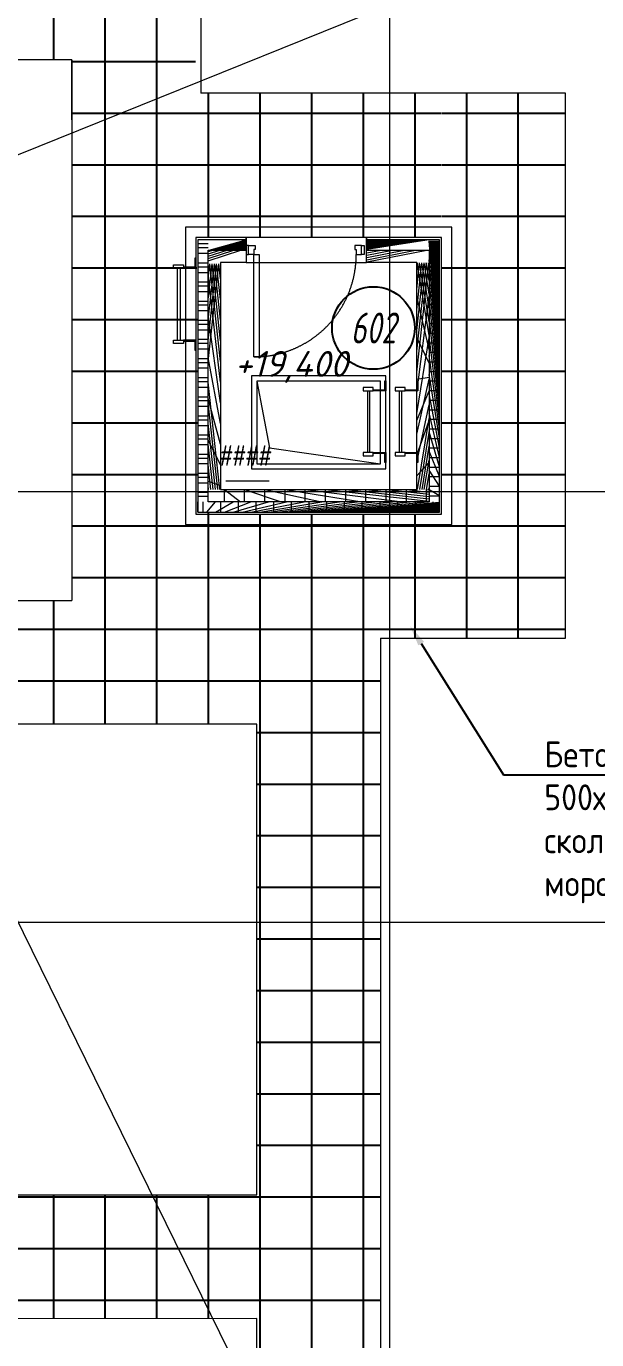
# Model space of a CAD drawing. Extents: x -96705 to 1864084, y -482104 to 235.
# Drawn here: x 1251308 to 1256833, y -144003 to -131279 of the extents above; entities that cross this region are included whole.
import ezdxf
from ezdxf import colors
from ezdxf.entities.mleader import LeaderData, LeaderLine
from ezdxf.enums import TextEntityAlignment as Align
from ezdxf.math import Vec2, Vec3

# ---------------------------------------------------------------- set-up
doc = ezdxf.new("R2010")
doc.units = 0
doc.header["$LTSCALE"] = 100
for name, pattern in [('CENTER', [2, 1.25, -0.25, 0.25, -0.25]), ('DASHED', [19.049999999999997, 12.7, -6.35]), ('HIDDEN', [6, 4, -2]), ('HIDDEN2', [4.762499999999999, 3.175, -1.5875]), ('ГОСТ 2.303 4', [7, 5, -2, 0])]:
    doc.linetypes.add(name, pattern=pattern)
doc.layers.get('Defpoints').update_dxf_attribs({"color": 42})
for name, color, linetype, lineweight in [('!!!_АР_отделка', 92, 'Continuous', 13), ('!!!_АР_перегородки блоки', 7, 'Continuous', 5), ('АР_Двери', 5, 'Continuous', 18), ('АР_Двери фасада', 1, 'Continuous', 15), ('АР_Маркер экспликации', 239, 'Continuous', 13), ('АР_Номер помещения', 1, 'Continuous', 25), ('АР_Оси', 193, 'Continuous', 9), ('АР_Отметки', 250, 'Continuous', 15), ('АР_Помещения_площадь', 19, 'Continuous', 9), ('АР_стены', 250, 'Continuous', 30), ('АР_тонкая линия', 250, 'Continuous', 0), ('перекр 0.3', 181, 'Continuous', 30), ('Специальное оборудование', 7, 'Continuous', 9)]:
    doc.layers.add(name, color=color, linetype=linetype, lineweight=lineweight)
doc.layers.add('АР_Кровля дорожки', color=6, linetype='Continuous')
doc.layers.add('П_Текст', color=7, linetype='Continuous')
doc.styles.add('ISOCPEUR', font='isocpeui.ttf', dxfattribs={"height": 250})
doc.styles.add('ISOCPEUR_2', font='isocpeur.ttf', dxfattribs={"width": 0.9, "height": 300})
doc.styles.get("Standard").update_dxf_attribs({"font": 'arial.ttf'})
pattern_1 = [(225, (8364638027.72844, 936062551.809741), (132.5825214724777, -132.5825214724777), []), (225, (8364637939.340093, 936062551.809741), (132.5825214724777, -132.5825214724777), [])]
pattern_2 = [(225, (8364638027.72844, 936063061.809741), (132.5825214724777, -132.5825214724777), []), (225, (8364637939.340093, 936063061.809741), (132.5825214724777, -132.5825214724777), [])]
pattern_3 = [(225, (8364638027.72844, 936062551.809741), (53.03300858899106, -53.03300858899107), []), (315, (8364638027.72844, 936062551.809741), (53.03300858899107, 53.03300858899105), [])]
pattern_4 = [(90, (1540573.541021449, -68620.20555068797), (-500.0000000000001, 0), []), (180, (1540573.541021449, -68620.20555068797), (-2.842170943040401e-14, -500), [])]

# ---------------------------------------------------------------- blocks, each defined once
blk = doc.blocks.new('дверь металл1_преобразован_в_статический_25')
at = {"color": 8}
for points in [[(0, 0), (20, -2.906988696383495e-15), (20.00000000000001, 69.99999999999727), (1.017446043734183e-14, 69.99999999999727)], [(60, -8.720966089150483e-15), (20, -2.906988696383495e-15), (20.00000000000001, 69.99999999999727), (70, 69.99999999999727), (70.00000000000003, 39.99999999999999), (60.00000000000001, 39.99999999999089)], [(59.99999999999358, -779.9999999999909), (60, 9.086226051640133e-12), (99.9999999999909, 9.080412074247366e-12), (99.99999999998815, -779.9999999999909)], [(840, -2.877703828499986e-12), (880, -2.883517805892753e-12), (880, 69.99999999999442), (830, 69.9999999999944), (830, 39.99999999999712), (840, 39.99999999998802)], [(900, -2.886424794589137e-12), (880, -2.883517805892753e-12), (880, 69.99999999999442), (900, 69.99999999999439)]]:
    blk.add_lwpolyline(points, close=True, dxfattribs=at)
at = {"color": 8, "linetype": 'ГОСТ 2.303 4', "ltscale": 20}
for centre, start, end in [((59.99999999996495, 1.432045261082039e-11), 330.0000000000001, 1.057255354117103e-12), ((59.99999999996845, 4.042872454068628e-11), 314.9999999999994, 329.9999999999988), ((59.99999999998931, 4.447217112182948e-11), 270.0000000000007, 315)]:
    blk.add_arc(centre, 780.0000000000351, start, end, dxfattribs=at)
blk = doc.blocks.new('LADDER_12760 - LADDER_12760-5164013-3_1 этаж')
at = {"layer": 'Специальное оборудование', "color": 8}
for p, q in [((25.00000000001089, 95.00000000009393), (-50.00000000000482, 95.00000000009395)), ((-50.00000000000482, 95.00000000009395), (-50.00000000000483, 88.00000000009472)), ((-50.00000000000484, 88.00000000009472), (17.99999999999474, 88.00000000009472)), ((-2.099747042905164e-11, 1.904017958923043e-13), (24.99999999995375, 1.904017958923043e-13)), ((-2.099747042905164e-11, -76.19999999999982), (-2.099747042905164e-11, 1.861177878481613e-13)), ((17.99999999999475, 88.00000000009472), (17.99999999999473, 1.184385922670117e-13)), ((25.00000000001073, 5.075939668586216e-14), (25.00000000001089, 95.00000000009393)), ((24.99999999995375, 1.861177878481613e-13), (24.99999999995375, -76.19999999999982)), ((575.0000000000002, 95.00000000009253), (575.0000000000007, -3.383959779057477e-13)), ((650.000000000001, 95.00000000009253), (575.0000000000002, 95.00000000009253)), ((574.9999999998712, 1.904017958923096e-13), (599.9999999998744, 1.904017958923096e-13)), ((574.9999999998712, -76.19999999999982), (574.9999999998712, 1.861177878481613e-13)), ((582.0000000000011, -4.39914771277472e-13), (582.0000000000011, 88.00000000009248)), ((582.0000000000011, 88.00000000009248), (650.000000000001, 88.00000000009248)), ((599.9999999998744, 1.861177878481613e-13), (599.9999999998744, -76.19999999999982)), ((650.000000000001, 88.00000000009248), (650.000000000001, 95.00000000009253)), ((24.99999999995375, -76.19999999999982), (-2.099747042905164e-11, -76.19999999999982)), ((24.9999999999913, -25.39999999999994), (575.0000000000036, -25.39999999999994)), ((575.0000000000036, -45.39999999999994), (24.99999999999127, -45.39999999999994)), ((599.9999999998744, -76.19999999999982), (574.9999999998712, -76.19999999999982))]:
    blk.add_line(p, q, dxfattribs=at)
blk = doc.blocks.new('A$C9b338701')
at = {"layer": 'Специальное оборудование', "color": 8}
for p, q in [((-95.28750000015134, 208.6161000001157), (-95.28750000015134, 217.5096000001067)), ((-95.28750000015134, 217.5096000001067), (-1.164153218269348e-10, 217.5096000001067)), ((-8.893500000122003, 208.6161000001157), (-95.28750000015134, 208.6161000001157)), ((-8.893500000122003, 96.81209999999555), (-8.893500000122003, 208.6161000001157)), ((-1.164153218269348e-10, 217.5096000001067), (-1.164153218269348e-10, 96.81209999999555)), ((598.7749999998487, 217.5096000001213), (694.0624999998836, 217.5096000001213)), ((598.7749999998487, 96.81209999999555), (598.7749999998487, 217.5096000001213)), ((694.0624999998836, 208.6161000001157), (607.6684999998542, 208.6161000001157)), ((607.6684999998542, 208.6161000001157), (607.6684999998542, 96.81209999999555)), ((694.0624999998836, 217.5096000001213), (694.0624999998836, 208.6161000001157)), ((0, 96.81209999999555), (-31.76249999995343, 96.81209999999555)), ((-31.76249999995343, 96.81209999999555), (-31.76249999995343, 0)), ((-31.76249999995343, 0), (0, 0)), ((0, 0), (0, 96.81209999999555)), ((598.7749999998487, 64.54140000000189), (-1.164153218269348e-10, 64.54140000000189)), ((-1.164153218269348e-10, 39.13139999999839), (598.7749999998487, 39.13139999999839)), ((630.5374999998603, 96.81209999999555), (598.7749999999069, 96.81209999999555)), ((598.7749999999069, 96.81209999999555), (598.7749999999069, 0)), ((598.7749999999069, 0), (630.5374999998603, 0)), ((630.5374999998603, 0), (630.5374999998603, 96.81209999999555))]:
    blk.add_line(p, q, dxfattribs=at)
blk = doc.blocks.new('*U527')
at = {"layer": 'АР_Номер помещения', "color": 8}
blk.add_circle((-16226.57475908741, 1647.432999947393), 400, dxfattribs=at)
at = {"layer": 'АР_Помещения_площадь', "color": 8}
blk.add_line((-17234.72811233066, 164.6216548560806), (-17657.07646871216, 164.6216548560806), dxfattribs=at)
at = {"color": 8, "style": 'ISOCPEUR', "width": 0.7, "flags": 1}
blk.add_attdef('КАТЕГОРИЯ', (-499.1655280450395, -2092.186355050572), '', height=250, dxfattribs=at)
at = {"layer": 'АР_Номер помещения', "color": 8, "style": 'ISOCPEUR', "width": 0.7}
blk.add_attdef('НОМЕР_ПОМЕЩЕНИЯ', text='', height=300, dxfattribs=at).set_placement((-16226.57475909032, 1647.432999947393), align=Align.MIDDLE_CENTER)
at = {"layer": 'АР_Помещения_площадь', "color": 8, "lineweight": 30, "width": 0.7, "flags": 104}
blk.add_attdef('ИМЯ_ПОМЕЩЕНИЯ', text='', height=100, dxfattribs=at).set_placement((157.6277002443094, 1217.141369806137), align=Align.MIDDLE_CENTER)
at = {"layer": 'АР_Помещения_площадь', "color": 8, "style": 'ISOCPEUR', "width": 0.7}
blk.add_attdef('ПЛОЩАДЬ_ПОМЕЩЕНИЯ', text='', height=200, dxfattribs=at).set_placement((-17229.84195435747, 411.1271848234301), align=Align.MIDDLE_RIGHT)
blk = doc.blocks.new('_DotSmall')
at = {"color": 0, "linetype": 'ByBlock', "const_width": 0.5}
blk.add_lwpolyline([(-0.0625, 0, 1), (0.0625, 0, 1)], format="xyb", close=True, dxfattribs=at)

msp = doc.modelspace()

# ---------------------------------------------------------------- hatches: boundary and pattern name
at = {"layer": '!!!_АР_отделка'}
h = msp.add_hatch(dxfattribs=at)
h.set_pattern_fill('ANSI37', color=8, scale=600, angle=180)
h.set_pattern_definition([(225, (8364638027.72844, 936063061.809741), (53.03300858899106, -53.03300858899107), []), (315, (8364638027.72844, 936063061.809741), (53.03300858899107, 53.03300858899105), [])])
h.paths.add_polyline_path([(1253070.231454952, -133446.5581412489), (1253436.828747852, -133446.7145891363), (1253436.828747852, -133346.7145891363), (1253070.231454952, -133346.5581412489)])
h = msp.add_hatch(dxfattribs=at)
h.set_pattern_fill('ANSI37', color=8, scale=600, angle=180)
h.set_pattern_definition([(225, (8364637997.72844, 936063061.809741), (53.03300858899106, -53.03300858899107), []), (315, (8364637997.72844, 936063061.809741), (53.03300858899107, 53.03300858899105), [])])
h.paths.add_polyline_path([(1255233.270721538, -133446.5581412489), (1254606.828747852, -133446.5581412489), (1254606.828747852, -133346.5581412489), (1255233.270721538, -133346.5581412489)])
h = msp.add_hatch(dxfattribs=at)
h.set_pattern_fill('ANSI37', color=8, scale=600, angle=180)
h.set_pattern_definition(pattern_3)
h.paths.add_polyline_path([(1252970.228439434, -133356.4823908979), (1252970.228439434, -135886.5581431562), (1253070.228439434, -135886.5581431562), (1253070.228439434, -133356.4823908979)])
h = msp.add_hatch(dxfattribs=at)
h.set_pattern_fill('ANSI37', color=8, scale=600, angle=180)
h.set_pattern_definition(pattern_3)
h.paths.add_polyline_path([(1255310.228439434, -133356.4823908979), (1255310.228439434, -135886.5581431562), (1255210.228439434, -135886.5581431562), (1255210.228439434, -133356.4823908979)])
h = msp.add_hatch(dxfattribs=at)
h.set_pattern_fill('ANSI37', color=8, scale=600, angle=180)
h.set_pattern_definition(pattern_3)
h.paths.add_polyline_path([(1252970.228439434, -135986.5581431562), (1255310.228439434, -135986.5581431562), (1255310.228439434, -135886.5581431562), (1252970.228439434, -135886.5581431562)])
at = {"layer": '!!!_АР_перегородки блоки', "lineweight": 5}
h = msp.add_hatch(dxfattribs=at)
h.set_pattern_fill('ANSI32', color=8, scale=500, angle=180, style=0)
h.set_pattern_definition(pattern_2)
h.paths.add_polyline_path([(1253070.231454952, -133446.5581412489), (1253070.231454952, -133566.5581412489), (1253436.828747852, -133566.5581412489), (1253436.828747852, -133446.5581412489)])
h = msp.add_hatch(dxfattribs=at)
h.set_pattern_fill('ANSI32', color=8, scale=500, angle=180, style=0)
h.set_pattern_definition(pattern_2)
h.paths.add_polyline_path([(1254606.828747852, -133446.5581488783), (1255210.228439434, -133446.5581488783), (1255210.228439434, -133566.5581488783), (1254606.828747852, -133566.5581488783)])
h = msp.add_hatch(dxfattribs=at)
h.set_pattern_fill('ANSI32', color=8, scale=500, angle=180, style=0)
h.set_pattern_definition(pattern_1)
h.paths.add_polyline_path([(1253190.228439434, -135766.5581431562), (1253190.228439434, -133581.8925275976), (1253070.228439434, -133581.8925275976), (1253070.228439434, -135766.5581431562)])
h = msp.add_hatch(dxfattribs=at)
h.set_pattern_fill('ANSI32', color=8, scale=500, angle=180, style=0)
h.set_pattern_definition(pattern_1)
h.paths.add_polyline_path([(1255090.228439434, -133571.4044861967), (1255210.228439434, -133571.4044861967), (1255210.228439434, -135766.5581431562), (1255090.228439434, -135766.5581431562)])
h = msp.add_hatch(dxfattribs=at)
h.set_pattern_fill('ANSI32', color=8, scale=500, angle=180, style=0)
h.set_pattern_definition(pattern_1)
edge = h.paths.add_edge_path()
edge.add_line((1255210.228439434, -135886.5581431562), (1253070.228440387, -135886.5581431562))
edge.add_line((1255210.228439434, -135766.5581431562), (1255210.228439434, -135886.5581431562))
edge.add_line((1253070.228439434, -135766.5581431562), (1255210.22843848, -135766.5581431562))
edge.add_line((1253070.228439434, -135886.5581431562), (1253070.228439434, -135766.5581431562))
at = {"layer": 'АР_Кровля дорожки', "ltscale": 120}
h = msp.add_hatch(dxfattribs=at)
h.set_pattern_fill('ANSI37', color=8, scale=4000, angle=45, double=1)
h.set_pattern_definition(pattern_4)
h.paths.add_polyline_path([(1214133.77174197, -131603.9277095968), (1214134.085218532, -130405.2235555822), (1253000.506211383, -130405.2231230909), (1253000.192734821, -131603.9272771055)])
h = msp.add_hatch(dxfattribs=at)
h.set_pattern_fill('ANSI37', color=8, scale=4000, angle=45, double=1)
h.set_pattern_definition(pattern_4)
h.paths.add_polyline_path([(1252972.229931934, -135986.7475109274), (1253544.152023418, -135986.7299528295), (1253590.993799312, -138039.5982318098), (1251747.32524596, -138037.1419568235), (1251750.37530051, -131603.8456235105), (1252948.057759387, -131604.1590995962)])
h = msp.add_hatch(dxfattribs=at)
h.set_pattern_fill('ANSI37', color=8, scale=4000, angle=45, double=1)
h.set_pattern_definition(pattern_4)
h.paths.add_polyline_path([(1255330.04076205, -133326.4823908979), (1252950.416116817, -133326.4823908979), (1252952.648950679, -131926.3974795515), (1255329.247083766, -131926.7109556372)])
h = msp.add_hatch(dxfattribs=at)
h.set_pattern_fill('ANSI37', color=8, scale=4000, angle=45, double=1)
h.set_pattern_definition(pattern_4)
h.paths.add_polyline_path([(1256532.301525218, -137207.8349280531), (1255334.619067295, -137207.5214514906), (1255337.669121845, -131926.3974795515), (1256535.351580722, -131926.7109556372)])
h = msp.add_hatch(dxfattribs=at)
h.set_pattern_fill('ANSI37', color=8, scale=4000, angle=45, double=1)
h.set_pattern_definition(pattern_4)
h.paths.add_polyline_path([(1255442.472191913, -137207.8349280531), (1253531.9137374, -137207.6781897718), (1253527.442171199, -136006.5581431562), (1255425.468474491, -136006.8716192419)])
h = msp.add_hatch(dxfattribs=at)
h.set_pattern_fill('ANSI37', color=8, scale=4000, angle=45, double=1)
h.set_pattern_definition(pattern_4)
h.paths.add_polyline_path([(1240658.243047817, -138039.5982318098), (1240658.556524379, -136840.8940777952), (1251800.356429202, -136840.8940777952), (1251800.04295264, -138039.5982318098)])
h = msp.add_hatch(dxfattribs=at)
h.set_pattern_fill('ANSI37', color=8, scale=4000, angle=45, double=1)
h.set_pattern_definition(pattern_4)
h.paths.add_polyline_path([(1254738.606537921, -147106.8683152372), (1253540.924079044, -147106.5548386747), (1253541.258280857, -137119.2427206213), (1254738.940739734, -137119.5561971838)])
h = msp.add_hatch(dxfattribs=at)
h.set_pattern_fill('ANSI37', color=8, scale=4000, angle=45, double=1)
h.set_pattern_definition(pattern_4)
h.paths.add_polyline_path([(1245598.142616374, -143799.5813732321), (1245598.456092937, -142600.8772192175), (1253541.080817325, -142600.4578919584), (1253540.767341716, -143799.162045973)])

# ---------------------------------------------------------------- linework, layer by layer
at = {"layer": '!!!_АР_отделка', "color": 8}
for points in [[(1251750.578385456, -131604.001055258), (1251750.285556896, -136840.8994398291)], [(1254738.613896472, -137207.6781897718), (1256530.319620235, -137207.6781897718), (1256529.949589832, -131926.5542178327), (1253390.228439434, -131926.5542178327), (1253000.345381839, -131926.5504727537)], [(1253436.828747852, -133326.4823908979), (1252950.416116817, -133326.4823908979), (1252950.228439434, -136006.5581431562), (1255330.228439434, -136006.5581431562), (1255330.04076205, -133326.4823908979), (1254603.828747852, -133326.4823908979), (1254603.828747852, -133446.5581488783)], [(1253436.828747852, -133346.4823908979), (1252970.228439434, -133346.4823908979), (1252970.228439434, -135986.5581431562), (1255310.228439434, -135986.5581431562), (1255310.228439434, -133346.4823908979), (1254603.828747852, -133346.4823908979)], [(1253436.828747852, -133446.5581412489), (1253436.828747852, -133326.4823908979)], [(1254603.828747852, -133446.5581488783), (1255210.228439434, -133446.5581488783), (1255210.228439434, -135886.5581431562), (1253070.228439434, -135886.5581431562), (1253070.231454952, -133446.5581412489), (1253436.828747852, -133446.5581412489)], [(1253436.828747852, -133446.5581412489), (1253436.828747852, -133566.5581412489), (1253190.228439434, -133566.5581412489), (1253190.228439434, -135766.5581431562), (1255090.228439434, -135766.5581431562), (1255090.228439434, -133566.5581488783), (1254603.828747852, -133566.5581488783), (1254603.828747852, -133446.5581488783)]]:
    msp.add_lwpolyline(points, dxfattribs=at)
at = {"layer": 'АР_Двери', "color": 8, "ltscale": 75}
for points in [[(1253490.228439434, -135566.558114546), (1254790.228439434, -135566.558114546), (1254790.228439434, -134666.558114546), (1253490.228439434, -134666.558114546)], [(1253540.228439434, -135516.558114546), (1254740.228439434, -135516.558114546), (1254740.228439434, -134716.558114546), (1253540.228439434, -134716.558114546)], [(1253540.228439434, -135516.558114546), (1254740.228439434, -135516.558114546), (1254740.228439434, -134716.558114546), (1253540.228439434, -134716.558114546)]]:
    msp.add_lwpolyline(points, close=True, dxfattribs=at)
at = {"layer": 'АР_Двери фасада', "color": 8, "linetype": 'HIDDEN2', "lineweight": 15, "ltscale": 50}
msp.add_lwpolyline([(1253540.228439434, -134716.558114546), (1253663.227344615, -135363.0055356199), (1254740.228439434, -135516.558114546)], dxfattribs=at)
at = {"layer": 'АР_Оси', "color": 8, "linetype": 'CENTER', "ltscale": 1000}
for p, q in [((1254828.606537921, -157557.9832906896), (1254828.606537921, -122439.158113497)), ((1254828.606536968, -157557.9832906896), (1254828.606536968, -123250.5054354841)), ((1186749.850998027, -135786.7116193945), (1270347.015968425, -135786.7116193945)), ((1186749.850998027, -139956.7116193945), (1270347.015968425, -139956.7116193945))]:
    msp.add_line(p, q, dxfattribs=at)
at = {"layer": 'АР_стены', "color": 8, "linetype": 'DASHED', "lineweight": 15, "ltscale": 200}
msp.add_lwpolyline([(1253540.228439434, -135516.558114546), (1254740.228439434, -135516.558114546), (1254740.228439434, -134716.558114546), (1253540.228439434, -134716.558114546)], close=True, dxfattribs=at)
at = {"layer": 'АР_тонкая линия', "color": 8, "ltscale": 100}
for points in [[(1246848.606537921, -133856.8940777952), (1251028.606537921, -132602.0726685697), (1261278.606537921, -128466.713989752)], [(1214133.358436687, -131926.5188136274), (1214133.928480251, -130405.2235555822), (1253000.35522948, -130405.2235555822), (1253000.340617282, -131926.5504727537), (1253000.340617282, -131926.5504727537)], [(1251750.501105411, -131604.001055258), (1215379.494265659, -131603.9277935202)], [(1251750.499932392, -132186.6228423292), (1251750.501105411, -131604.001055258)], [(1254738.606537921, -147106.711576956), (1251108.606536014, -139706.0275755102), (1249108.606537921, -135836.7116193945), (1246850.945462329, -133856.02039625)], [(1253540.924079044, -138040.6660981352), (1240658.399786098, -138039.5982318098), (1240658.399786098, -136840.8940777952), (1251750.285556896, -136840.8994398291)], [(1254738.613896472, -137207.6781897718), (1254738.606537921, -147106.711576956)], [(1253540.924079044, -142600.4578919584), (1253540.924079044, -138040.6660981352), (1253540.924079044, -138040.6660981352)], [(1253540.924079044, -143799.162045973), (1245597.895447833, -143800.0007004911), (1245598.703261478, -142600.4578919584), (1253540.924079044, -142600.4578919584)], [(1253540.924079044, -147106.711576956), (1253540.924079044, -143799.162045973)]]:
    msp.add_lwpolyline(points, dxfattribs=at)
at = {"layer": 'АР_тонкая линия', "color": 8, "lineweight": 5, "ltscale": 100}
msp.add_lwpolyline([(1253436.828747852, -133566.5581412489), (1254603.828747852, -133566.5581412489), (1254603.828747852, -133326.4823908979), (1253436.828747852, -133326.4823908979)], close=True, dxfattribs=at)
at = {"layer": 'перекр 0.3', "color": 8, "linetype": 'HIDDEN', "lineweight": 5, "ltscale": 50}
msp.add_lwpolyline([(1252850.118586643, -136106.5977463896), (1255430.095150096, -136106.5185399229), (1255430.095150096, -133226.3205676252), (1252850.118586643, -133226.3997740919)], close=True, dxfattribs=at)

# ---------------------------------------------------------------- block references
at = {"layer": 'Defpoints', "color": 8, "lineweight": 30, "ltscale": 100, "rotation": 270}
for p in [(1254572.718839748, -134810.0373997862), (1254881.612340076, -134810.0373997862)]:
    msp.add_blockref('A$C9b338701', p, dxfattribs=at)
at = {"layer": 'АР_Двери', "color": 8, "ltscale": 75, "xscale": 1.2705, "yscale": 1.2705, "zscale": 1.2705}
msp.add_blockref('дверь металл1_преобразован_в_статический_25', (1253436.828747852, -133490.9877662832), dxfattribs=at)
at = {"layer": 'АР_Маркер экспликации', "color": 8}
ref = msp.add_blockref('*U527', (1270897.058774097, -135849.3440518553), dxfattribs=at)
ref.add_attrib('НОМЕР_ПОМЕЩЕНИЯ', '602', dxfattribs={"layer": 'АР_Номер помещения', "color": 8, "height": 300, "style": 'ISOCPEUR', "width": 0.7}).set_placement((1254670.484015567, -134201.9110517675), align=Align.MIDDLE_CENTER)
ref.add_attrib('ПЛОЩАДЬ_ПОМЕЩЕНИЯ', '####', dxfattribs={"layer": 'АР_Помещения_площадь', "color": 8, "height": 200, "style": 'ISOCPEUR', "width": 0.7}).set_placement((1253667.216819866, -135438.2168669874), align=Align.MIDDLE_RIGHT)
at = {"layer": 'Специальное оборудование', "color": 8, "xscale": 1.2705, "yscale": 1.2705, "zscale": 1.2705, "rotation": 269.9999999999997}
msp.add_blockref('LADDER_12760 - LADDER_12760-5164013-3_1 этаж', (1252829.704612834, -133589.988607424), dxfattribs=at)

# ---------------------------------------------------------------- leaders
at = {"layer": 'АР_Отметки', "color": 8}
ml = msp.add_multileader_mtext('Standard', dxfattribs=at)
ml.set_content('+19,400', color=8, style='ISOCPEUR')
ml.set_leader_properties(color=8, linetype='Continuous', lineweight=-1)
ml.set_arrow_properties(name='DOTSMALL')
ml.build(insert=Vec2(0, 0))
ml.multileader.update_dxf_attribs({"has_text_frame": 1, "text_left_attachment_type": 4, "text_right_attachment_type": 4, "dogleg_length": 100, "arrow_head_size": 180})
ctx = ml.context
ctx.base_point, ctx.char_height, ctx.arrow_head_size, ctx.landing_gap_size, ctx.plane_origin = Vec3(1253275.600862605, -134758.4187326605), 250, 180, 50, Vec3(1253194.207412822, -136469.1107063467)
ctx.left_attachment, ctx.right_attachment = 4, 4
notes = []
notes.append((ctx, [(0, (0, 0, 0), (0, 0), (1, 0), 1, [])]))
ctx.mtext.insert, ctx.mtext.width, ctx.mtext.defined_height, ctx.mtext.line_spacing_style, ctx.mtext.flow_direction = Vec3(1253325.600862605, -134425.0853991682), 696.0352958708361, 776.4611150313478, 2, 5
at = {"layer": 'П_Текст', "color": 8, "lineweight": 5}
ml = msp.add_multileader_mtext('Standard', dxfattribs=at)
ml.set_content('Бетонная тротуарная плитка 500х500х40 с покрытием против скольжения повышенной морозостойкости ', color=8, style='ISOCPEUR_2')
ml.set_leader_properties(color=8)
ml.build(insert=Vec2(0, 0))
ml.multileader.update_dxf_attribs({"text_left_attachment_type": 6, "text_right_attachment_type": 6, "dogleg_length": 374.000000000014, "arrow_head_size": 200})
ctx = ml.context
ctx.base_point, ctx.char_height, ctx.arrow_head_size, ctx.landing_gap_size, ctx.plane_origin = Vec3(1256304.850998027, -138531.8918228323), 250, 200, 20, Vec3(1245073.5280181, -141385.9343533689)
ctx.left_attachment, ctx.right_attachment = 6, 6
notes.append((ctx, [(1, (1, 1, 0), (1255930.850998027, -138531.8918228323), (1, 0), 374.000000000014, [(0, [(1255027.350998027, -137090.3940777952)], 0, [])])]))
ctx.mtext.insert, ctx.mtext.width, ctx.mtext.flow_direction = Vec3(1256324.850998027, -138206.8918228323), 5515.858486356105, 5
for ctx, leaders in notes:
    for number, flags, end, landing, length, lines in leaders:
        leader = LeaderData()
        leader.index, (leader.has_last_leader_line, leader.has_dogleg_vector, leader.attachment_direction) = number, flags
        leader.last_leader_point, leader.dogleg_vector, leader.dogleg_length = Vec3(end), Vec3(landing), length
        for number, points, colour, breaks in lines:
            line = LeaderLine()
            line.index, line.vertices, line.color, line.breaks = number, Vec3.list(points), colors.encode_raw_color(colour), breaks
            leader.lines.append(line)
        ctx.leaders.append(leader)

doc.saveas('drawing.dxf')
